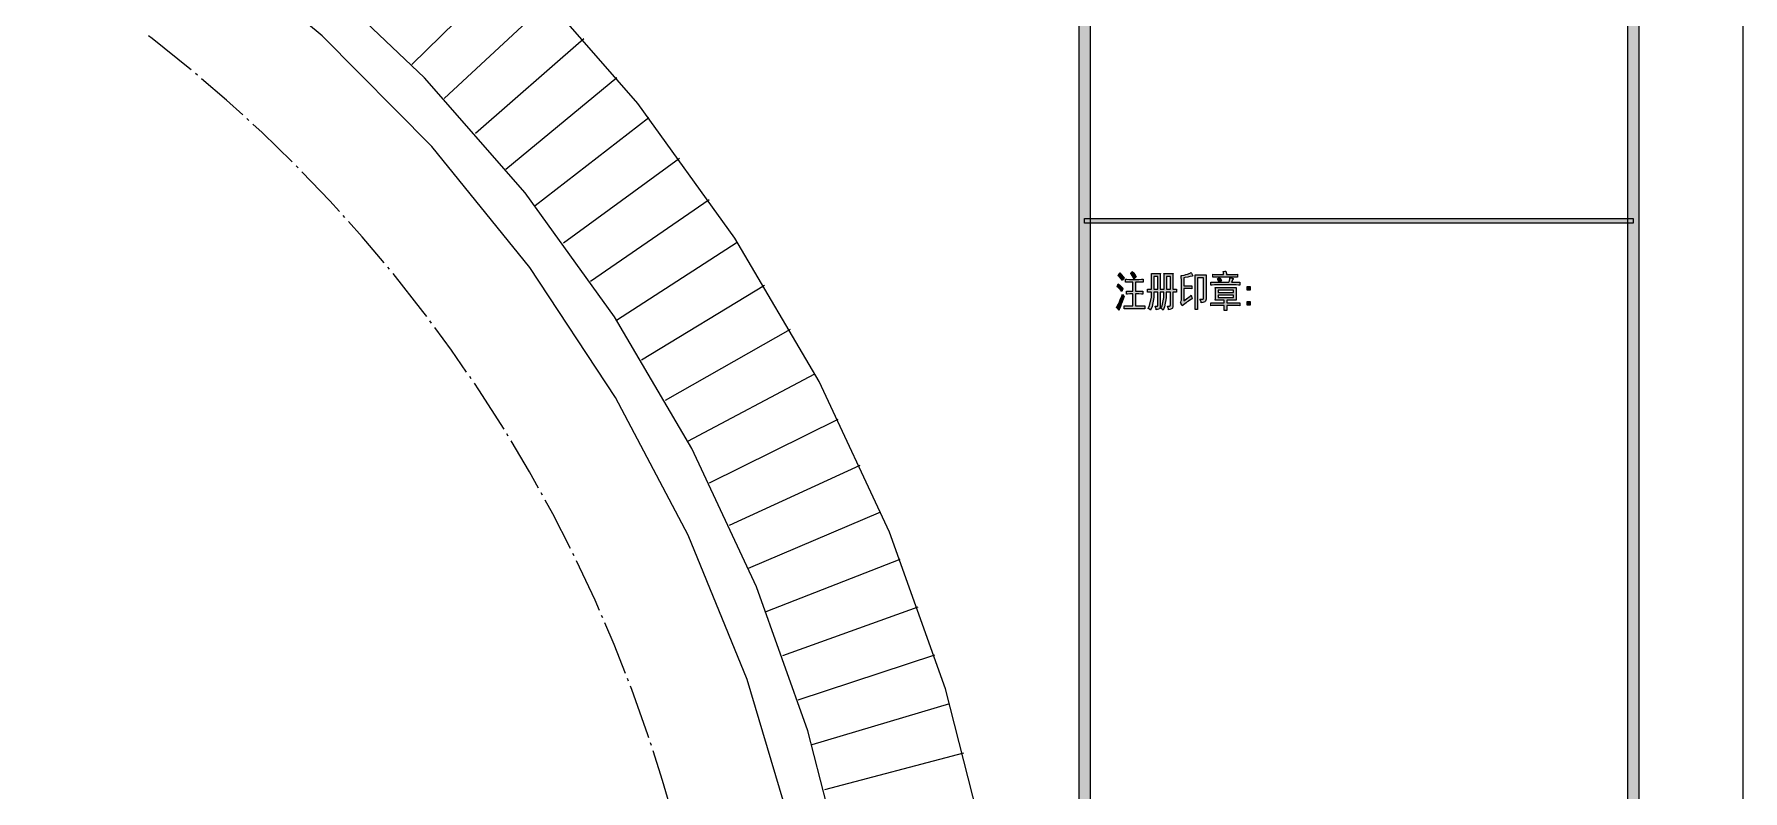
# Model space of a CAD drawing. Header units: millimetres. Extents: x 0 to 829, y 0 to 586.
# Drawn here: x 675.5 to 829.2, y 240.9 to 309 of the extents above; entities that cross this region are included whole.
import ezdxf

# ---------------------------------------------------------------- set-up
doc = ezdxf.new("R2010")
doc.units = ezdxf.units.MM

msp = doc.modelspace()

# ---------------------------------------------------------------- hatches: boundary and pattern name
h = msp.add_hatch(color=0)
h.dxf.hatch_style = 2
h.paths.add_polyline_path([(770.449028, 9.860139), (769.464778, 9.860139), (769.464778, 575.772139), (770.449028, 575.772139)])
h = msp.add_hatch(color=0)
h.dxf.hatch_style = 2
h.paths.add_polyline_path([(819.788528, 9.36625), (818.80075, 10.3505), (818.80075, 575.281778), (819.788528, 576.266028)])
h = msp.add_hatch(color=0)
h.dxf.hatch_style = 2
h.paths.add_polyline_path([(769.958667, 291.990639), (769.958667, 292.413972), (819.294639, 292.413972), (819.294639, 291.990639)])
h = msp.add_hatch(color=0)
h.dxf.hatch_style = 2
h.paths.add_polyline_path([(773.1125, 287.506833), (773.246556, 287.372778), (773.451167, 287.136417), (773.52525, 287.034111), (773.472333, 286.981194), (773.394722, 286.871833), (773.370028, 286.811861), (773.274778, 286.960028), (773.070167, 287.196389), (772.957278, 287.284583), (772.996083, 287.3375), (773.073694, 287.446861)])
h = msp.add_hatch(color=0)
h.dxf.hatch_style = 2
h.paths.add_polyline_path([(774.089694, 287.4645), (774.1285, 287.499778), (774.206111, 287.587972), (774.244917, 287.640889), (774.319, 287.55975), (774.495389, 287.323389), (774.601222, 287.168167), (774.555361, 287.122306), (774.467167, 287.027056), (774.424833, 286.974139), (774.329583, 287.129361), (774.163778, 287.372778)])
h = msp.add_hatch(color=0)
h.paths.add_polyline_path([(776.767278, 287.446861), (776.760222, 287.3375), (776.756694, 287.069389), (776.756694, 286.914167), (776.756694, 286.042806), (777.098889, 286.042806), (777.098889, 286.928278), (777.098889, 287.069389), (777.095361, 287.330444), (777.088306, 287.446861), (777.910278, 287.446861), (777.903222, 287.344556), (777.899694, 287.076444), (777.899694, 286.914167), (777.899694, 286.042806), (777.977306, 286.042806), (778.143111, 286.049861), (778.231306, 286.056917), (778.231306, 285.774694), (778.136056, 285.78175), (777.97025, 285.788806), (777.899694, 285.788806), (777.899694, 284.635222), (777.899694, 284.501167), (777.857361, 284.335361), (777.815028, 284.303611), (777.772694, 284.268333), (777.613944, 284.204833), (777.497528, 284.176611), (777.486944, 284.271861), (777.437556, 284.441194), (777.39875, 284.515278), (777.472833, 284.515278), (777.575139, 284.525861), (777.603361, 284.532917), (777.635111, 284.539972), (777.677444, 284.621111), (777.688028, 284.695194), (777.688028, 285.788806), (777.299972, 285.788806), (777.289389, 285.270222), (777.14475, 284.451778), (777.010694, 284.148389), (776.964833, 284.204833), (776.859, 284.285972), (776.799028, 284.310667), (776.933083, 284.547028), (777.077722, 285.287861), (777.088306, 285.788806), (776.756694, 285.788806), (776.756694, 284.547028), (776.756694, 284.434139), (776.703778, 284.303611), (776.650861, 284.278917), (776.597944, 284.25775), (776.470944, 284.211889), (776.400389, 284.190722), (776.38275, 284.264806), (776.333361, 284.427083), (776.298083, 284.515278), (776.365111, 284.515278), (776.456833, 284.518806), (776.481528, 284.525861), (776.506222, 284.529389), (776.537972, 284.589361), (776.545028, 284.649333), (776.545028, 285.788806), (776.188722, 285.788806), (776.178139, 285.287861), (776.022917, 284.472944), (775.878278, 284.1625), (775.828889, 284.211889), (775.716, 284.285972), (775.656028, 284.310667), (775.804194, 284.582306), (775.959417, 285.323139), (775.966472, 285.788806), (775.895917, 285.788806), (775.723056, 285.78175), (775.62075, 285.774694), (775.62075, 286.056917), (775.716, 286.049861), (775.895917, 286.042806), (775.977056, 286.042806), (775.977056, 286.900056), (775.977056, 287.062333), (775.973528, 287.3375), (775.966472, 287.446861)])
h.paths.add_polyline_path([(777.688028, 286.042806), (777.688028, 287.182278), (777.310556, 287.182278), (777.310556, 286.042806)])
h.paths.add_polyline_path([(776.545028, 286.042806), (776.545028, 287.182278), (776.188722, 287.182278), (776.188722, 286.042806)])
h = msp.add_hatch(color=0)
h.dxf.hatch_style = 2
h.paths.add_polyline_path([(779.62125, 285.182028), (779.508361, 285.115), (779.289639, 284.970361), (779.180278, 284.89275), (779.074444, 284.815139), (778.848667, 284.649333), (778.73225, 284.561139), (778.693444, 284.642278), (778.615833, 284.790444), (778.577028, 284.857472), (778.60525, 284.878639), (778.644056, 284.984472), (778.654639, 285.065611), (778.654639, 286.617833), (778.654639, 286.833028), (778.647583, 287.161111), (778.644056, 287.270472), (778.704028, 287.270472), (778.915694, 287.312806), (779.070917, 287.351611), (779.222611, 287.393944), (779.448389, 287.492722), (779.518944, 287.552694), (779.55775, 287.471556), (779.645944, 287.316333), (779.698861, 287.24225), (779.624778, 287.217556), (779.444861, 287.175222), (779.3355, 287.150528), (779.229667, 287.129361), (778.996833, 287.087028), (778.876889, 287.062333), (778.876889, 286.339139), (779.141472, 286.339139), (779.247306, 286.339139), (779.480139, 286.346194), (779.607139, 286.35325), (779.607139, 286.085139), (779.490722, 286.092194), (779.257889, 286.09925), (779.141472, 286.09925), (778.876889, 286.09925), (778.876889, 285.005639), (779.120306, 285.167917), (779.451917, 285.411333), (779.543639, 285.492472), (779.554222, 285.411333), (779.593028, 285.256111)])
h = msp.add_hatch(color=0)
h.dxf.hatch_style = 2
h.paths.add_polyline_path([(782.651611, 287.669111), (782.679833, 287.587972), (782.718639, 287.439806), (782.729222, 287.372778), (783.385389, 287.372778), (783.463, 287.372778), (783.62175, 287.379833), (783.706417, 287.390417), (783.706417, 287.122306), (783.62175, 287.129361), (783.466528, 287.136417), (783.395972, 287.136417), (781.8755, 287.136417), (781.773194, 287.136417), (781.586222, 287.129361), (781.4945, 287.122306), (781.4945, 287.390417), (781.607389, 287.379833), (781.790833, 287.372778), (781.861389, 287.372778), (782.461111, 287.372778), (782.461111, 287.411583), (782.432889, 287.538583), (782.408194, 287.626778), (782.457583, 287.640889), (782.577528, 287.662056)])
h = msp.add_hatch(color=0)
h.dxf.hatch_style = 2
h.paths.add_polyline_path([(772.978444, 286.515528), (773.108972, 286.402639), (773.33475, 286.205083), (773.433528, 286.116889), (773.401778, 286.063972), (773.331222, 285.929917), (773.292417, 285.848778), (773.186583, 285.975778), (772.964333, 286.190972), (772.847917, 286.279167), (772.879667, 286.3215), (772.946694, 286.441444)])
h = msp.add_hatch(color=0)
h.dxf.hatch_style = 2
h.paths.add_polyline_path([(774.735278, 286.928278), (774.841111, 286.928278), (775.084528, 286.938861), (775.222111, 286.945917), (775.222111, 286.663694), (775.073944, 286.67075), (774.834056, 286.677806), (774.745861, 286.677806), (774.523611, 286.677806), (774.523611, 285.862889), (774.735278, 285.862889), (774.827, 285.862889), (775.04925, 285.869944), (775.179778, 285.880528), (775.179778, 285.598306), (775.056306, 285.605361), (774.834056, 285.612417), (774.735278, 285.612417), (774.523611, 285.612417), (774.523611, 284.532917), (774.802306, 284.532917), (774.932833, 284.532917), (775.211528, 284.539972), (775.356167, 284.547028), (775.356167, 284.264806), (775.211528, 284.271861), (774.939889, 284.278917), (774.812889, 284.278917), (774.0015, 284.278917), (773.856861, 284.278917), (773.616972, 284.271861), (773.52525, 284.264806), (773.52525, 284.547028), (773.613444, 284.539972), (773.856861, 284.532917), (774.012083, 284.532917), (774.301361, 284.532917), (774.301361, 285.612417), (774.124972, 285.612417), (774.019139, 285.612417), (773.818056, 285.605361), (773.722806, 285.598306), (773.722806, 285.880528), (773.818056, 285.869944), (774.022667, 285.862889), (774.135556, 285.862889), (774.301361, 285.862889), (774.301361, 286.677806), (774.089694, 286.677806), (773.980333, 286.677806), (773.758083, 286.67075), (773.645194, 286.663694), (773.645194, 286.945917), (773.758083, 286.938861), (773.983861, 286.928278), (774.100278, 286.928278)])
h = msp.add_hatch(color=0)
h.dxf.hatch_style = 2
h.paths.add_polyline_path([(780.884194, 287.330444), (780.880667, 287.175222), (780.873611, 286.864778), (780.873611, 286.709556), (780.873611, 285.270222), (780.873611, 285.139694), (780.838333, 284.970361), (780.803056, 284.938611), (780.767778, 284.906861), (780.580806, 284.843361), (780.429111, 284.811611), (780.425583, 284.903333), (780.376194, 285.065611), (780.330333, 285.139694), (780.400889, 285.139694), (780.520833, 285.14675), (780.563167, 285.153806), (780.609028, 285.160861), (780.658417, 285.227889), (780.661944, 285.287861), (780.661944, 287.076444), (780.108083, 287.076444), (780.108083, 284.204833), (779.896417, 284.204833), (779.903472, 284.391806), (779.907, 284.776333), (779.907, 284.977417), (779.907, 286.663694), (779.907, 286.825972), (779.903472, 287.161111), (779.896417, 287.330444)])
h = msp.add_hatch(color=0)
h.dxf.hatch_style = 2
h.paths.add_polyline_path([(783.473583, 286.663694), (783.582944, 286.663694), (783.801667, 286.67075), (783.903972, 286.677806), (783.903972, 286.413222), (783.801667, 286.420278), (783.582944, 286.427333), (783.473583, 286.427333), (781.730861, 286.427333), (781.625028, 286.427333), (781.413361, 286.420278), (781.307528, 286.413222), (781.307528, 286.677806), (781.416889, 286.67075), (781.628556, 286.663694), (781.730861, 286.663694), (782.930306, 286.663694), (782.972639, 286.804806), (783.022028, 287.012944), (783.029083, 287.076444), (783.089056, 287.062333), (783.24075, 287.027056), (783.328944, 287.002361), (783.307778, 286.967083), (783.261917, 286.882417), (783.24075, 286.833028), (783.216056, 286.787167), (783.184306, 286.698972), (783.173722, 286.663694)])
h = msp.add_hatch(color=0)
h.paths.add_polyline_path([(783.582944, 286.205083), (783.579417, 286.049861), (783.572361, 285.753528), (783.572361, 285.612417), (783.572361, 285.478361), (783.579417, 285.196139), (783.582944, 285.0515), (782.750389, 285.0515), (782.750389, 284.811611), (783.463, 284.811611), (783.565306, 284.811611), (783.794611, 284.818667), (783.918083, 284.82925), (783.918083, 284.561139), (783.801667, 284.568194), (783.572361, 284.57525), (783.463, 284.57525), (782.750389, 284.57525), (782.750389, 284.465889), (782.757444, 284.243639), (782.760972, 284.13075), (782.496389, 284.13075), (782.499917, 284.243639), (782.506972, 284.465889), (782.506972, 284.57525), (781.752028, 284.57525), (781.663833, 284.57525), (781.441583, 284.568194), (781.307528, 284.561139), (781.307528, 284.82925), (781.434528, 284.818667), (781.65325, 284.811611), (781.741444, 284.811611), (782.506972, 284.811611), (782.506972, 285.0515), (781.706167, 285.0515), (781.713222, 285.196139), (781.71675, 285.485417), (781.71675, 285.626528), (781.71675, 285.767639), (781.713222, 286.056917), (781.706167, 286.205083)])
h.paths.add_polyline_path([(783.339528, 285.732361), (783.339528, 285.968722), (781.953111, 285.968722), (781.953111, 285.732361)])
h.paths.add_polyline_path([(783.339528, 285.287861), (783.339528, 285.510111), (781.953111, 285.510111), (781.953111, 285.287861)])
h = msp.add_hatch(color=0)
h.dxf.hatch_style = 2
h.paths.add_polyline_path([(781.896667, 286.98825), (781.946056, 287.012944), (782.062472, 287.055278), (782.1295, 287.076444), (782.16125, 287.002361), (782.235333, 286.854194), (782.274139, 286.783639), (782.207111, 286.758944), (782.090694, 286.716611), (782.041306, 286.691917), (782.0025, 286.773056), (781.928417, 286.921222)])
h = msp.add_hatch(color=0)
h.dxf.hatch_style = 2
h.paths.add_polyline_path([(784.838833, 285.968722), (784.581306, 285.968722), (784.581306, 286.293278), (784.838833, 286.293278)])
h = msp.add_hatch(color=0)
h.dxf.hatch_style = 2
h.paths.add_polyline_path([(773.52525, 285.376056), (773.46175, 285.242), (773.327694, 284.906861), (773.253611, 284.70225), (773.176, 284.497639), (773.073694, 284.211889), (773.045472, 284.13075), (772.992556, 284.204833), (772.869083, 284.331833), (772.802056, 284.38475), (772.862028, 284.458833), (773.003139, 284.712833), (773.08075, 284.89275), (773.158361, 285.076194), (773.295944, 285.428972), (773.355917, 285.598306), (773.394722, 285.531278), (773.479389, 285.418389)])
h = msp.add_hatch(color=0)
h.dxf.hatch_style = 2
h.paths.add_polyline_path([(784.838833, 284.607), (784.581306, 284.607), (784.581306, 284.931556), (784.838833, 284.931556)])

# ---------------------------------------------------------------- linework, layer by layer
at = {"color": 0, "lineweight": 0}
for points in [[(0, 0), (0, 585.632278), (829.154778, 585.632278), (829.154778, 0)], [(770.449028, 9.860139), (769.464778, 9.860139), (769.464778, 575.772139), (770.449028, 575.772139)], [(819.788528, 9.36625), (818.80075, 10.3505), (818.80075, 575.281778), (819.788528, 576.266028)], [(769.958667, 291.990639), (769.958667, 292.413972), (819.294639, 292.413972), (819.294639, 291.990639)], [(773.1125, 287.506833), (773.246556, 287.372778), (773.451167, 287.136417), (773.52525, 287.034111), (773.472333, 286.981194), (773.394722, 286.871833), (773.370028, 286.811861), (773.274778, 286.960028), (773.070167, 287.196389), (772.957278, 287.284583), (772.996083, 287.3375), (773.073694, 287.446861)], [(774.089694, 287.4645), (774.1285, 287.499778), (774.206111, 287.587972), (774.244917, 287.640889), (774.319, 287.55975), (774.495389, 287.323389), (774.601222, 287.168167), (774.555361, 287.122306), (774.467167, 287.027056), (774.424833, 286.974139), (774.329583, 287.129361), (774.163778, 287.372778)], [(776.767278, 287.446861), (776.760222, 287.3375), (776.756694, 287.069389), (776.756694, 286.914167), (776.756694, 286.042806), (777.098889, 286.042806), (777.098889, 286.928278), (777.098889, 287.069389), (777.095361, 287.330444), (777.088306, 287.446861), (777.910278, 287.446861), (777.903222, 287.344556), (777.899694, 287.076444), (777.899694, 286.914167), (777.899694, 286.042806), (777.977306, 286.042806), (778.143111, 286.049861), (778.231306, 286.056917), (778.231306, 285.774694), (778.136056, 285.78175), (777.97025, 285.788806), (777.899694, 285.788806), (777.899694, 284.635222), (777.899694, 284.501167), (777.857361, 284.335361), (777.815028, 284.303611), (777.772694, 284.268333), (777.613944, 284.204833), (777.497528, 284.176611), (777.486944, 284.271861), (777.437556, 284.441194), (777.39875, 284.515278), (777.472833, 284.515278), (777.575139, 284.525861), (777.603361, 284.532917), (777.635111, 284.539972), (777.677444, 284.621111), (777.688028, 284.695194), (777.688028, 285.788806), (777.299972, 285.788806), (777.289389, 285.270222), (777.14475, 284.451778), (777.010694, 284.148389), (776.964833, 284.204833), (776.859, 284.285972), (776.799028, 284.310667), (776.933083, 284.547028), (777.077722, 285.287861), (777.088306, 285.788806), (776.756694, 285.788806), (776.756694, 284.547028), (776.756694, 284.434139), (776.703778, 284.303611), (776.650861, 284.278917), (776.597944, 284.25775), (776.470944, 284.211889), (776.400389, 284.190722), (776.38275, 284.264806), (776.333361, 284.427083), (776.298083, 284.515278), (776.365111, 284.515278), (776.456833, 284.518806), (776.481528, 284.525861), (776.506222, 284.529389), (776.537972, 284.589361), (776.545028, 284.649333), (776.545028, 285.788806), (776.188722, 285.788806), (776.178139, 285.287861), (776.022917, 284.472944), (775.878278, 284.1625), (775.828889, 284.211889), (775.716, 284.285972), (775.656028, 284.310667), (775.804194, 284.582306), (775.959417, 285.323139), (775.966472, 285.788806), (775.895917, 285.788806), (775.723056, 285.78175), (775.62075, 285.774694), (775.62075, 286.056917), (775.716, 286.049861), (775.895917, 286.042806), (775.977056, 286.042806), (775.977056, 286.900056), (775.977056, 287.062333), (775.973528, 287.3375), (775.966472, 287.446861)], [(779.62125, 285.182028), (779.508361, 285.115), (779.289639, 284.970361), (779.180278, 284.89275), (779.074444, 284.815139), (778.848667, 284.649333), (778.73225, 284.561139), (778.693444, 284.642278), (778.615833, 284.790444), (778.577028, 284.857472), (778.60525, 284.878639), (778.644056, 284.984472), (778.654639, 285.065611), (778.654639, 286.617833), (778.654639, 286.833028), (778.647583, 287.161111), (778.644056, 287.270472), (778.704028, 287.270472), (778.915694, 287.312806), (779.070917, 287.351611), (779.222611, 287.393944), (779.448389, 287.492722), (779.518944, 287.552694), (779.55775, 287.471556), (779.645944, 287.316333), (779.698861, 287.24225), (779.624778, 287.217556), (779.444861, 287.175222), (779.3355, 287.150528), (779.229667, 287.129361), (778.996833, 287.087028), (778.876889, 287.062333), (778.876889, 286.339139), (779.141472, 286.339139), (779.247306, 286.339139), (779.480139, 286.346194), (779.607139, 286.35325), (779.607139, 286.085139), (779.490722, 286.092194), (779.257889, 286.09925), (779.141472, 286.09925), (778.876889, 286.09925), (778.876889, 285.005639), (779.120306, 285.167917), (779.451917, 285.411333), (779.543639, 285.492472), (779.554222, 285.411333), (779.593028, 285.256111)], [(782.651611, 287.669111), (782.679833, 287.587972), (782.718639, 287.439806), (782.729222, 287.372778), (783.385389, 287.372778), (783.463, 287.372778), (783.62175, 287.379833), (783.706417, 287.390417), (783.706417, 287.122306), (783.62175, 287.129361), (783.466528, 287.136417), (783.395972, 287.136417), (781.8755, 287.136417), (781.773194, 287.136417), (781.586222, 287.129361), (781.4945, 287.122306), (781.4945, 287.390417), (781.607389, 287.379833), (781.790833, 287.372778), (781.861389, 287.372778), (782.461111, 287.372778), (782.461111, 287.411583), (782.432889, 287.538583), (782.408194, 287.626778), (782.457583, 287.640889), (782.577528, 287.662056)], [(772.978444, 286.515528), (773.108972, 286.402639), (773.33475, 286.205083), (773.433528, 286.116889), (773.401778, 286.063972), (773.331222, 285.929917), (773.292417, 285.848778), (773.186583, 285.975778), (772.964333, 286.190972), (772.847917, 286.279167), (772.879667, 286.3215), (772.946694, 286.441444)], [(774.735278, 286.928278), (774.841111, 286.928278), (775.084528, 286.938861), (775.222111, 286.945917), (775.222111, 286.663694), (775.073944, 286.67075), (774.834056, 286.677806), (774.745861, 286.677806), (774.523611, 286.677806), (774.523611, 285.862889), (774.735278, 285.862889), (774.827, 285.862889), (775.04925, 285.869944), (775.179778, 285.880528), (775.179778, 285.598306), (775.056306, 285.605361), (774.834056, 285.612417), (774.735278, 285.612417), (774.523611, 285.612417), (774.523611, 284.532917), (774.802306, 284.532917), (774.932833, 284.532917), (775.211528, 284.539972), (775.356167, 284.547028), (775.356167, 284.264806), (775.211528, 284.271861), (774.939889, 284.278917), (774.812889, 284.278917), (774.0015, 284.278917), (773.856861, 284.278917), (773.616972, 284.271861), (773.52525, 284.264806), (773.52525, 284.547028), (773.613444, 284.539972), (773.856861, 284.532917), (774.012083, 284.532917), (774.301361, 284.532917), (774.301361, 285.612417), (774.124972, 285.612417), (774.019139, 285.612417), (773.818056, 285.605361), (773.722806, 285.598306), (773.722806, 285.880528), (773.818056, 285.869944), (774.022667, 285.862889), (774.135556, 285.862889), (774.301361, 285.862889), (774.301361, 286.677806), (774.089694, 286.677806), (773.980333, 286.677806), (773.758083, 286.67075), (773.645194, 286.663694), (773.645194, 286.945917), (773.758083, 286.938861), (773.983861, 286.928278), (774.100278, 286.928278)], [(776.545028, 286.042806), (776.545028, 287.182278), (776.188722, 287.182278), (776.188722, 286.042806)], [(777.688028, 286.042806), (777.688028, 287.182278), (777.310556, 287.182278), (777.310556, 286.042806)], [(780.884194, 287.330444), (780.880667, 287.175222), (780.873611, 286.864778), (780.873611, 286.709556), (780.873611, 285.270222), (780.873611, 285.139694), (780.838333, 284.970361), (780.803056, 284.938611), (780.767778, 284.906861), (780.580806, 284.843361), (780.429111, 284.811611), (780.425583, 284.903333), (780.376194, 285.065611), (780.330333, 285.139694), (780.400889, 285.139694), (780.520833, 285.14675), (780.563167, 285.153806), (780.609028, 285.160861), (780.658417, 285.227889), (780.661944, 285.287861), (780.661944, 287.076444), (780.108083, 287.076444), (780.108083, 284.204833), (779.896417, 284.204833), (779.903472, 284.391806), (779.907, 284.776333), (779.907, 284.977417), (779.907, 286.663694), (779.907, 286.825972), (779.903472, 287.161111), (779.896417, 287.330444)], [(783.473583, 286.663694), (783.582944, 286.663694), (783.801667, 286.67075), (783.903972, 286.677806), (783.903972, 286.413222), (783.801667, 286.420278), (783.582944, 286.427333), (783.473583, 286.427333), (781.730861, 286.427333), (781.625028, 286.427333), (781.413361, 286.420278), (781.307528, 286.413222), (781.307528, 286.677806), (781.416889, 286.67075), (781.628556, 286.663694), (781.730861, 286.663694), (782.930306, 286.663694), (782.972639, 286.804806), (783.022028, 287.012944), (783.029083, 287.076444), (783.089056, 287.062333), (783.24075, 287.027056), (783.328944, 287.002361), (783.307778, 286.967083), (783.261917, 286.882417), (783.24075, 286.833028), (783.216056, 286.787167), (783.184306, 286.698972), (783.173722, 286.663694)], [(783.582944, 286.205083), (783.579417, 286.049861), (783.572361, 285.753528), (783.572361, 285.612417), (783.572361, 285.478361), (783.579417, 285.196139), (783.582944, 285.0515), (782.750389, 285.0515), (782.750389, 284.811611), (783.463, 284.811611), (783.565306, 284.811611), (783.794611, 284.818667), (783.918083, 284.82925), (783.918083, 284.561139), (783.801667, 284.568194), (783.572361, 284.57525), (783.463, 284.57525), (782.750389, 284.57525), (782.750389, 284.465889), (782.757444, 284.243639), (782.760972, 284.13075), (782.496389, 284.13075), (782.499917, 284.243639), (782.506972, 284.465889), (782.506972, 284.57525), (781.752028, 284.57525), (781.663833, 284.57525), (781.441583, 284.568194), (781.307528, 284.561139), (781.307528, 284.82925), (781.434528, 284.818667), (781.65325, 284.811611), (781.741444, 284.811611), (782.506972, 284.811611), (782.506972, 285.0515), (781.706167, 285.0515), (781.713222, 285.196139), (781.71675, 285.485417), (781.71675, 285.626528), (781.71675, 285.767639), (781.713222, 286.056917), (781.706167, 286.205083)], [(781.896667, 286.98825), (781.946056, 287.012944), (782.062472, 287.055278), (782.1295, 287.076444), (782.16125, 287.002361), (782.235333, 286.854194), (782.274139, 286.783639), (782.207111, 286.758944), (782.090694, 286.716611), (782.041306, 286.691917), (782.0025, 286.773056), (781.928417, 286.921222)], [(783.339528, 285.732361), (783.339528, 285.968722), (781.953111, 285.968722), (781.953111, 285.732361)], [(784.838833, 285.968722), (784.581306, 285.968722), (784.581306, 286.293278), (784.838833, 286.293278)], [(773.52525, 285.376056), (773.46175, 285.242), (773.327694, 284.906861), (773.253611, 284.70225), (773.176, 284.497639), (773.073694, 284.211889), (773.045472, 284.13075), (772.992556, 284.204833), (772.869083, 284.331833), (772.802056, 284.38475), (772.862028, 284.458833), (773.003139, 284.712833), (773.08075, 284.89275), (773.158361, 285.076194), (773.295944, 285.428972), (773.355917, 285.598306), (773.394722, 285.531278), (773.479389, 285.418389)], [(783.339528, 285.287861), (783.339528, 285.510111), (781.953111, 285.510111), (781.953111, 285.287861)], [(784.838833, 284.607), (784.581306, 284.607), (784.581306, 284.931556), (784.838833, 284.931556)]]:
    msp.add_lwpolyline(points, close=True, dxfattribs=at)
for points in [[(762.067028, 176.096083), (763.929694, 190.937444), (764.395361, 205.888167), (763.4605, 220.817722), (761.135694, 235.592056), (757.438583, 250.087694), (752.404444, 264.170583), (746.072083, 277.724306), (738.505, 290.625389), (729.763167, 302.764472), (719.924194, 314.032194), (709.076278, 324.329778), (697.311139, 333.569028), (684.734611, 341.665278), (671.459583, 348.555028), (657.595417, 354.17125), (643.265583, 358.468083), (628.600611, 361.403194), (613.723972, 362.958944)], [(749.321167, 178.304472), (751.032139, 191.942861), (751.459, 205.687083), (750.60175, 219.406611), (748.463917, 232.985028), (745.066667, 246.305917), (740.438222, 259.252861), (734.620917, 271.709444), (727.664139, 283.566306), (719.631389, 294.721139), (710.589694, 305.075167), (700.620194, 314.540194), (689.807556, 323.031556), (678.247028, 330.475167), (666.044444, 336.807528), (653.302111, 341.968667), (640.136444, 345.91625), (626.656806, 348.615), (612.983139, 350.04375)], [(743.606167, 237.500583), (739.605667, 250.930833), (734.310472, 263.902472), (727.7735, 276.295556), (720.054722, 287.990139), (711.23175, 298.873333), (701.385722, 308.842833), (690.611889, 317.799861), (679.016083, 325.663278), (666.704139, 332.355472), (653.799528, 337.809417), (640.422194, 341.97925), (626.699139, 344.819111), (612.767944, 346.304306)], [(709.439639, 306.2605), (718.675361, 315.319833)], [(712.350056, 303.208972), (721.839778, 311.996667)], [(689.606472, 305.777194), (689.483, 305.883028), (686.103389, 308.592361), (685.761194, 308.846361)], [(715.172278, 300.072778), (724.908944, 308.588833)], [(690.167389, 305.297417), (689.980417, 305.459694)], [(694.234917, 301.730833), (692.774417, 303.064333), (690.537806, 304.979917)], [(717.902778, 296.858972), (727.879333, 305.089278)], [(694.778194, 301.233417), (694.59475, 301.399222)], [(720.538028, 293.567556), (730.747417, 301.508583)], [(698.686972, 297.493972), (695.974111, 300.139806), (695.141556, 300.901806)], [(699.209083, 296.971861), (699.075028, 297.112972), (699.03975, 297.14825)], [(702.927361, 293.041917), (702.073639, 293.987361), (699.551278, 296.619083)], [(723.078028, 290.202056), (733.513194, 297.84675)], [(725.522778, 286.762472), (736.173139, 294.107306)], [(703.42125, 292.491583), (703.255444, 292.675028)], [(706.963139, 288.402889), (704.973472, 290.7665), (703.749333, 292.128222)], [(727.865222, 283.259389), (738.720194, 290.29025)], [(707.439389, 287.838444), (707.280639, 288.028944)], [(710.78725, 283.587472), (710.445056, 284.049611), (707.763944, 287.453917), (707.756889, 287.4645)], [(730.108889, 279.68575), (741.161417, 286.406167)], [(711.224694, 282.994806), (711.076528, 283.192361)], [(714.367944, 278.592139), (713.016806, 280.560639), (711.513972, 282.599694)], [(732.246722, 276.052139), (743.48975, 282.451528)], [(714.78775, 277.985361), (714.646639, 278.186444)], [(734.278722, 272.355028), (745.701667, 278.429861)], [(717.736972, 273.448639), (715.468611, 276.990528), (715.066444, 277.579667)], [(736.204889, 268.605), (747.797167, 274.348222)], [(718.117972, 272.817167), (717.9945, 273.028833)], [(720.841417, 268.142861), (720.022972, 269.621), (718.371972, 272.393833)], [(738.025222, 264.798528), (749.77625, 270.206611)], [(721.197722, 267.497278), (721.077778, 267.712472)], [(723.713028, 262.706556), (722.118472, 265.828639), (721.434083, 267.066889)], [(739.732667, 260.942667), (751.631861, 266.012083)], [(724.048167, 262.046861), (723.935278, 262.269111)], [(726.323583, 257.139722), (725.932, 258.046361), (724.259833, 261.605889)], [(741.327222, 257.040944), (753.371056, 261.764639)], [(726.616389, 256.462389), (726.517611, 256.688167)], [(742.812417, 253.093361), (754.98325, 257.471333)], [(728.673083, 251.46), (727.6465, 254.067028), (726.810417, 256.010833)], [(744.181194, 249.103444), (756.4755, 253.128639)], [(728.941194, 250.772083), (728.853, 251.001389)], [(730.772111, 245.6815), (730.683917, 245.953139), (729.230472, 250.034778), (729.121111, 250.313472)], [(745.437083, 245.07825), (757.84075, 248.750667)], [(730.997889, 244.975944), (730.920278, 245.212306)], [(732.578333, 239.804222), (732.003306, 241.825639), (731.146056, 244.50675)], [(746.576556, 241.017778), (759.079, 244.330361)]]:
    msp.add_lwpolyline(points, dxfattribs=at)

doc.saveas('drawing.dxf')
